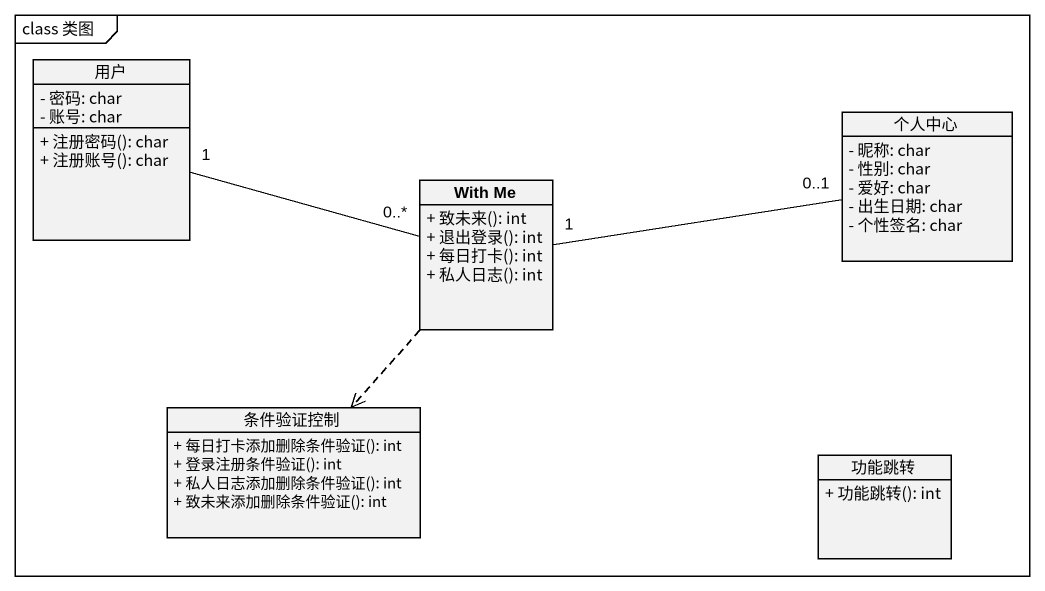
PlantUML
@startuml
mainframe class 类图
hide circle
hide empty members
skinparam classAttributeIconSize 0
class 用户 {
  - 密码: char
  - 账号: char
  + 注册密码(): char
  + 注册账号(): char
}
class 个人中心 {
  - 昵称: char
  - 性别: char
  - 爱好: char
  - 出生日期: char
  - 个性签名: char
}
class "With Me" as With_Me {
  + 致未来(): int
  + 退出登录(): int
  + 每日打卡(): int
  + 私人日志(): int
}
class 条件验证控制 {
  + 每日打卡添加删除条件验证(): int
  + 登录注册条件验证(): int
  + 私人日志添加删除条件验证(): int
  + 致未来添加删除条件验证(): int
}
class 功能跳转 {
  + 功能跳转(): int
}
用户 "1" -right- "0..*" With_Me
With_Me "1" -right- "0..1" 个人中心
With_Me ..> 条件验证控制
@enduml
